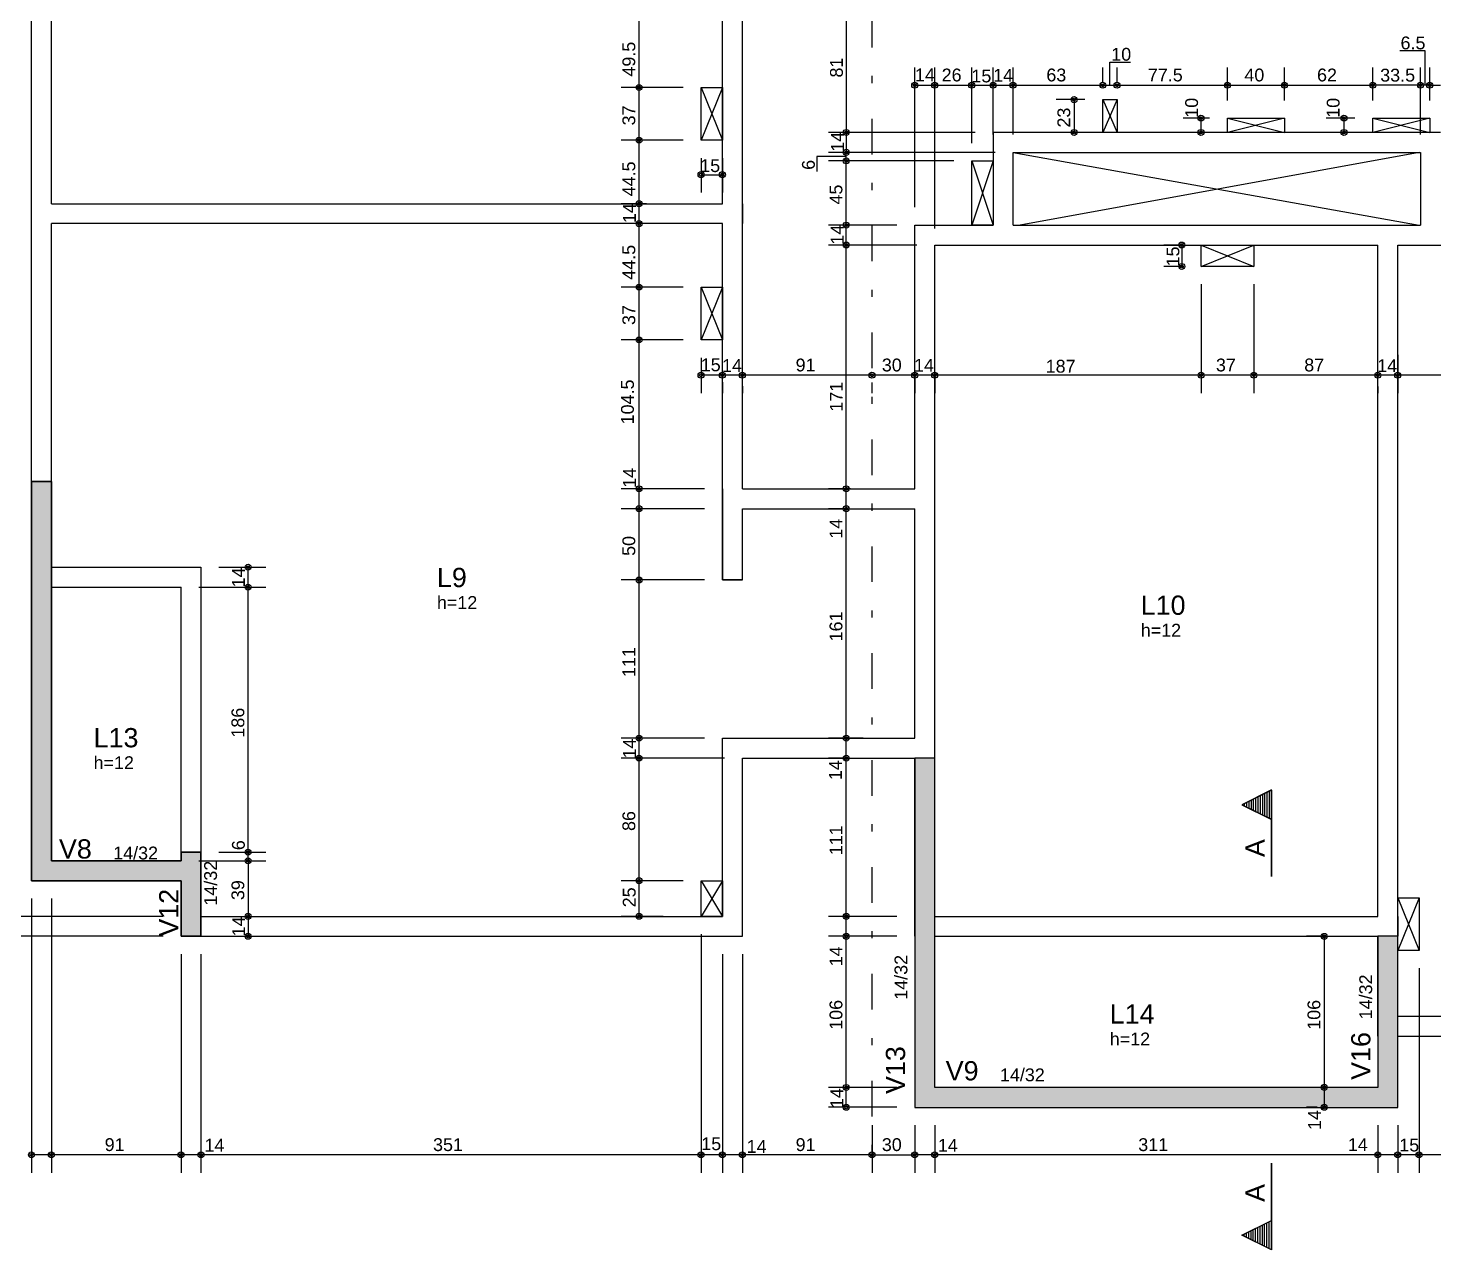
# Model space of a CAD drawing. Extents: x 0 to 119, y 0 to 84.
# Drawn here: x 19.73 to 39.46, y 37.62 to 54.77 of the extents above; entities that cross this region are included whole.
import ezdxf

# ---------------------------------------------------------------- set-up
doc = ezdxf.new("R2010")
doc.units = 0
doc.header["$MEASUREMENT"] = 0
doc.linetypes.add('ESTILO_TQS_0003', pattern=[1.5, 0.5, -0.4, 0.1, -0.5])
for name, color, linetype in [('10', 252, 'CONTINUOUS'), ('18', 6, 'CONTINUOUS'), ('25', 130, 'CONTINUOUS'), ('3', 7, 'CONTINUOUS'), ('32', 250, 'CONTINUOUS'), ('37', 7, 'CONTINUOUS'), ('38', 7, 'CONTINUOUS'), ('9', 8, 'CONTINUOUS')]:
    doc.layers.add(name, color=color, linetype=linetype)
doc.styles.add('TQS_ARIAL', font='arial.ttf')

msp = doc.modelspace()

# ---------------------------------------------------------------- linework, layer by layer
at = {"layer": '10', "color": 252, "linetype": 'Continuous'}
for p, q in [((29.474636, 53.93339), (29.174636, 53.19339)), ((29.174636, 53.93339), (29.474636, 53.19339)), ((34.815016, 53.763), (35.015016, 53.303)), ((35.015016, 53.763), (34.815016, 53.303)), ((36.564584, 53.502786), (37.364584, 53.30267)), ((37.364584, 53.502786), (36.564584, 53.30267)), ((38.604566, 53.502786), (39.404566, 53.302786)), ((39.404566, 53.502786), (38.604566, 53.302786)), ((32.97465, 52.90267), (33.27465, 52.00267)), ((33.27465, 52.90267), (32.97465, 52.00267)), ((33.55465, 53.02267), (39.25465, 52.00267)), ((39.25465, 53.02267), (33.65465, 52.00267)), ((36.195103, 51.722698), (36.935103, 51.422698)), ((36.195103, 51.422698), (36.935103, 51.722698)), ((29.47465, 51.13194), (29.17465, 50.39194)), ((29.17465, 51.13194), (29.47465, 50.39194)), ((29.17465, 42.80267), (29.47465, 42.30267)), ((29.47465, 42.80267), (29.17465, 42.30267)), ((38.95465, 42.563655), (39.25465, 41.823655)), ((39.25465, 42.563655), (38.95465, 41.823655))]:
    msp.add_line(p, q, dxfattribs=at)
for points in [[(29.174636, 53.19339), (29.174636, 53.93339), (29.474636, 53.93339), (29.474636, 53.19339), (29.174636, 53.19339)], [(34.815016, 53.763), (35.015016, 53.763), (35.015016, 53.303), (34.815016, 53.303), (34.815016, 53.763)], [(36.564584, 53.502786), (37.364584, 53.502786), (37.364584, 53.30267), (36.564584, 53.30267), (36.564584, 53.502786)], [(38.604566, 53.502786), (39.404566, 53.502786), (39.404566, 53.302786), (38.604566, 53.302786), (38.604566, 53.502786)], [(33.27465, 52.00267), (32.97465, 52.00267), (32.97465, 52.90267), (33.27465, 52.90267), (33.27465, 52.00267)], [(36.935103, 51.422698), (36.195103, 51.422698), (36.195103, 51.722698), (36.935103, 51.722698), (36.935103, 51.422698)], [(29.17465, 50.39194), (29.17465, 51.13194), (29.47465, 51.13194), (29.47465, 50.39194), (29.17465, 50.39194)], [(29.17465, 42.80267), (29.47465, 42.80267), (29.47465, 42.30267), (29.17465, 42.30267), (29.17465, 42.80267)], [(38.95465, 41.823655), (38.95465, 42.563655), (39.25465, 42.563655), (39.25465, 41.823655), (38.95465, 41.823655)]]:
    msp.add_lwpolyline(points, dxfattribs=at)
at = {"layer": '18', "color": 6, "linetype": 'ESTILO_TQS_0003'}
msp.add_line((31.57465, 75.994599), (31.57465, 38.92985), dxfattribs=at)
at = {"layer": '25', "color": 130, "linetype": 'Continuous'}
for points in [[(19.774649, 48.40267), (20.054649, 48.40267), (20.054649, 43.08267), (21.87465, 43.08267), (21.87465, 43.20267), (22.15465, 43.20267), (22.15465, 42.02267), (21.87465, 42.02267), (21.87465, 42.80267), (19.77465, 42.80267), (19.77465, 48.40267)], [(32.17465, 44.522719), (32.17465, 39.62153), (38.95465, 39.62153), (38.95465, 42.02267), (38.67465, 42.02267), (38.67465, 39.902555), (32.45465, 39.902555), (32.45465, 44.522719), (32.17465, 44.522719)]]:
    msp.add_lwpolyline(points, dxfattribs=at)
for points in [[(19.774649, 48.40267), (20.054649, 48.40267), (19.77465, 42.80267)], [(20.054649, 48.40267), (20.054649, 43.08267), (19.77465, 42.80267)], [(32.45465, 39.902555), (32.45465, 44.522719), (32.17465, 44.522719)], [(32.45465, 39.902555), (32.17465, 44.522719), (32.17465, 39.62153)], [(19.77465, 42.80267), (20.054649, 43.08267), (21.87465, 42.80267)], [(20.054649, 43.08267), (21.87465, 43.08267), (21.87465, 42.80267)], [(21.87465, 43.08267), (21.87465, 43.20267), (21.87465, 42.02267)], [(21.87465, 42.02267), (21.87465, 43.20267), (22.15465, 42.02267)], [(21.87465, 43.20267), (22.15465, 43.20267), (22.15465, 42.02267)], [(21.87465, 42.80267), (21.87465, 43.08267), (21.87465, 42.02267)], [(38.67465, 42.02267), (38.67465, 39.902555), (38.95465, 39.62153)], [(38.67465, 42.02267), (38.95465, 39.62153), (38.95465, 42.02267)], [(32.45465, 39.902555), (32.17465, 39.62153), (38.95465, 39.62153)], [(32.45465, 39.902555), (38.95465, 39.62153), (38.67465, 39.902555)]]:
    msp.add_solid(points, dxfattribs=at)
at = {"layer": '3', "color": 7, "linetype": 'Continuous'}
for p, q in [((37.182869, 44.07724), (36.768037, 43.869824)), ((37.181131, 44.074419), (36.771939, 43.869824)), ((37.055229, 44.011467), (37.055229, 43.72818)), ((37.087139, 44.027422), (37.087139, 43.712225)), ((37.119049, 44.043377), (37.119049, 43.69627)), ((37.150959, 44.059333), (37.150959, 43.680314)), ((37.18113, 44.074419), (37.18113, 42.861285)), ((37.182869, 42.861285), (37.182869, 44.07724)), ((36.768037, 43.869824), (37.181131, 43.663277)), ((36.77194, 43.869824), (37.18113, 43.665228)), ((36.799947, 43.883828), (36.799947, 43.855821)), ((36.831857, 43.899782), (36.831857, 43.839866)), ((36.863768, 43.915738), (36.863768, 43.823911)), ((36.895678, 43.931692), (36.895678, 43.807956)), ((36.927588, 43.947646), (36.927588, 43.792001)), ((36.959687, 43.963696), (36.9595, 43.776045)), ((36.991408, 43.979555), (36.991408, 43.760091)), ((37.023318, 43.99551), (37.023318, 43.744136)), ((37.18113, 37.625781), (37.18113, 38.838915)), ((37.182869, 38.838915), (37.182869, 37.62296)), ((36.768037, 37.830376), (37.181131, 38.036923)), ((36.77194, 37.830376), (37.18113, 38.034972)), ((36.895678, 37.768508), (36.895678, 37.892244)), ((36.927588, 37.752554), (36.927588, 37.908199)), ((36.959687, 37.736504), (36.9595, 37.924155)), ((36.991408, 37.720645), (36.991408, 37.940109)), ((37.023318, 37.70469), (37.023318, 37.956064)), ((37.055229, 37.688734), (37.055229, 37.97202)), ((37.087139, 37.672778), (37.087139, 37.987975)), ((37.119049, 37.656823), (37.119049, 38.003931)), ((37.150959, 37.640867), (37.150959, 38.019886)), ((37.182869, 37.62296), (36.768037, 37.830376)), ((37.181131, 37.625781), (36.771939, 37.830376)), ((36.799947, 37.816373), (36.799947, 37.84438)), ((36.831857, 37.800418), (36.831857, 37.860334)), ((36.863768, 37.784463), (36.863768, 37.876289))]:
    msp.add_line(p, q, dxfattribs=at)
for points in [[(19.774649, 48.40267), (19.774649, 42.80267), (21.874649, 42.80267), (21.874649, 42.02267), (22.154649, 42.02267), (22.154649, 43.20267), (21.874649, 43.20267), (21.874649, 43.08267), (20.054649, 43.08267), (20.054649, 48.40267), (19.774649, 48.40267)], [(19.77465, 46.92267), (19.77465, 42.80267), (21.87465, 42.80267)], [(32.17465, 44.522719), (32.17465, 39.62153), (38.95465, 39.622555), (38.95465, 42.02267), (38.67465, 42.02267), (38.67465, 39.902555), (32.45465, 39.902555), (32.45465, 44.522719), (32.17465, 44.522719)], [(37.18113, 44.074419), (36.77194, 43.869824), (37.18113, 43.665228), (37.18113, 44.074419)], [(32.17465, 42.02267), (32.17465, 39.62153), (38.95465, 39.622555), (38.95465, 40.62267)], [(37.18113, 37.625782), (36.77194, 37.830376), (37.18113, 38.034972), (37.18113, 37.625782)]]:
    msp.add_lwpolyline(points, dxfattribs=at)
at = {"layer": '32', "color": 250, "linetype": 'Continuous'}
for p, q in [((28.305076, 53.93339), (28.305076, 54.92267)), ((31.212948, 54.92267), (31.212948, 53.30267)), ((32.17465, 52.25267), (32.17465, 54.214605)), ((32.45465, 51.95267), (32.45465, 54.214605)), ((32.45465, 51.97267), (32.45465, 54.214605)), ((32.97465, 53.15267), (32.97465, 54.214605)), ((32.97465, 53.15267), (32.97465, 54.214605)), ((33.27465, 53.55267), (33.27465, 54.214605)), ((33.27465, 53.27267), (33.27465, 54.214605)), ((33.55465, 53.55267), (33.55465, 54.214605)), ((33.55465, 53.27267), (33.55465, 54.214605)), ((34.815016, 54.013), (34.815016, 54.214605)), ((34.815016, 54.013), (34.815016, 54.214605)), ((35.015016, 54.013), (35.015016, 54.214605)), ((35.015016, 54.013), (35.015016, 54.214605)), ((36.564584, 53.752786), (36.564584, 54.214605)), ((36.564584, 53.752786), (36.564584, 54.214605)), ((37.364584, 53.752786), (37.364584, 54.214605)), ((37.364584, 53.752786), (37.364584, 54.214605)), ((38.604566, 53.752786), (38.604566, 54.214605)), ((38.604566, 53.752786), (38.604566, 54.214605)), ((39.27465, 53.27267), (39.27465, 54.214605)), ((39.27465, 53.27267), (39.27465, 54.214605)), ((39.404566, 53.752786), (39.404566, 54.214605)), ((39.404566, 53.752786), (39.404566, 54.214605)), ((28.924636, 53.93339), (28.055076, 53.93339)), ((28.924636, 53.93339), (28.055076, 53.93339)), ((28.305076, 53.19339), (28.305076, 53.93339)), ((29.174636, 53.93339), (29.174636, 53.93339)), ((29.174636, 53.93339), (29.174636, 53.93339)), ((32.17465, 53.964605), (32.45465, 53.964605)), ((32.45465, 53.964605), (32.97465, 53.964605)), ((32.97465, 53.964605), (33.27465, 53.964605)), ((33.27465, 53.964605), (33.55465, 53.964605)), ((33.55465, 53.964605), (34.815016, 53.964605)), ((34.815016, 53.964605), (35.015016, 53.964605)), ((35.015016, 53.964605), (36.564584, 53.964605)), ((36.564584, 53.964605), (37.364584, 53.964605)), ((37.364584, 53.964605), (38.604566, 53.964605)), ((39.27465, 53.964605), (38.604566, 53.964605)), ((39.404566, 53.964605), (39.27465, 53.964605)), ((39.404566, 53.964605), (39.55465, 53.964605)), ((34.565016, 53.763), (34.161647, 53.763)), ((34.411647, 53.763), (34.411647, 53.303)), ((34.815016, 53.763), (34.815016, 53.763)), ((34.815016, 53.763), (34.815016, 53.763)), ((34.815016, 53.763), (34.815016, 53.763)), ((35.015016, 53.763), (35.015016, 53.763)), ((35.015016, 53.763), (35.015016, 53.763)), ((36.314584, 53.502786), (35.943461, 53.502786)), ((36.193461, 53.502786), (36.193461, 53.30267)), ((36.564584, 53.502786), (36.564584, 53.502786)), ((36.564584, 53.502786), (36.564584, 53.502786)), ((36.564584, 53.502786), (36.564584, 53.502786)), ((37.364584, 53.502786), (37.364584, 53.502786)), ((37.364584, 53.502786), (37.364584, 53.502786)), ((38.354566, 53.502786), (37.950959, 53.502786)), ((38.200959, 53.502786), (38.200959, 53.302786)), ((38.604566, 53.502786), (38.604566, 53.502786)), ((38.604566, 53.502786), (38.604566, 53.502786)), ((38.604566, 53.502786), (38.604566, 53.502786)), ((39.404566, 53.502786), (39.404566, 53.502786)), ((39.404566, 53.502786), (39.404566, 53.502786)), ((33.02465, 53.30267), (30.962948, 53.30267)), ((33.02465, 53.30267), (30.962948, 53.30267)), ((31.212948, 53.30267), (31.212948, 53.02267)), ((33.27465, 53.30267), (33.27465, 53.30267)), ((33.27465, 53.30267), (33.27465, 53.30267)), ((33.27465, 53.30267), (33.27465, 53.30267)), ((33.55465, 53.30267), (33.55465, 53.30267)), ((34.565016, 53.303), (34.161647, 53.303)), ((34.815016, 53.303), (34.815016, 53.303)), ((36.314584, 53.30267), (35.943461, 53.30267)), ((36.564584, 53.30267), (36.564584, 53.30267)), ((38.354566, 53.302786), (37.950959, 53.302786)), ((38.604566, 53.302786), (38.604566, 53.302786)), ((28.924636, 53.19339), (28.055076, 53.19339)), ((28.924636, 53.19339), (28.055076, 53.19339)), ((28.305076, 52.30267), (28.305076, 53.19339)), ((29.174636, 53.19339), (29.174636, 53.19339)), ((29.174636, 53.19339), (29.174636, 53.19339)), ((29.174636, 53.19339), (29.174636, 53.19339)), ((29.47465, 53.19339), (29.47465, 53.19339)), ((29.174636, 52.94339), (29.174636, 52.459905)), ((29.47465, 52.94339), (29.47465, 52.459905)), ((33.30465, 53.02267), (30.962948, 53.02267)), ((33.30465, 53.02267), (30.962948, 53.02267)), ((32.72465, 52.90267), (30.962948, 52.90267)), ((32.72465, 52.90267), (30.962948, 52.90267)), ((31.212948, 52.90267), (31.212948, 53.02267)), ((31.212948, 52.00267), (31.212948, 52.90267)), ((32.97465, 52.90267), (32.97465, 52.90267)), ((32.97465, 52.90267), (32.97465, 52.90267)), ((32.97465, 52.90267), (32.97465, 52.90267)), ((32.97465, 52.90267), (32.97465, 52.90267)), ((33.27465, 53.02267), (33.27465, 53.02267)), ((33.55465, 53.02267), (33.55465, 53.02267)), ((33.55465, 53.02267), (33.55465, 53.02267)), ((33.55465, 53.02267), (33.55465, 53.02267)), ((39.27465, 53.02267), (39.27465, 53.02267)), ((39.27465, 53.02267), (39.27465, 53.02267)), ((29.174636, 52.709905), (29.47465, 52.709905)), ((19.77465, 52.30267), (19.77465, 52.30267)), ((19.77465, 52.30267), (19.77465, 52.30267)), ((28.41124, 52.30267), (28.055076, 52.30267)), ((28.41124, 52.30267), (28.055076, 52.30267)), ((28.305076, 52.02267), (28.305076, 52.30267)), ((28.66124, 52.30267), (28.66124, 52.30267)), ((28.66124, 52.30267), (28.66124, 52.30267)), ((19.77465, 52.02267), (19.77465, 52.02267)), ((19.77465, 52.02267), (19.77465, 52.02267)), ((28.371519, 52.02267), (28.055076, 52.02267)), ((28.371519, 52.02267), (28.055076, 52.02267)), ((28.305076, 51.13194), (28.305076, 52.02267)), ((28.621519, 52.02267), (28.621519, 52.02267)), ((28.621519, 52.02267), (28.621519, 52.02267)), ((31.92465, 52.00267), (30.962948, 52.00267)), ((31.92465, 52.00267), (30.962948, 52.00267)), ((31.212948, 51.72267), (31.212948, 52.00267)), ((32.17465, 52.00267), (32.17465, 52.00267)), ((32.17465, 52.00267), (32.17465, 52.00267)), ((32.17465, 52.00267), (32.17465, 52.00267)), ((32.20465, 51.72267), (30.962948, 51.72267)), ((32.20465, 51.72267), (30.962948, 51.72267)), ((31.212948, 48.302671), (31.212948, 51.72267)), ((32.45465, 51.72267), (32.45465, 51.72267)), ((32.45465, 51.72267), (32.45465, 51.72267)), ((32.45465, 51.72267), (32.45465, 51.72267)), ((35.945103, 51.72267), (35.673497, 51.72267)), ((35.923497, 51.72267), (35.923497, 51.422698)), ((36.195103, 51.72267), (36.195103, 51.72267)), ((32.45465, 51.70267), (32.45465, 51.70267)), ((35.945103, 51.422698), (35.673497, 51.422698)), ((36.195103, 51.422698), (36.195103, 51.422698)), ((36.195103, 51.422698), (36.195103, 51.422698)), ((36.195103, 51.422698), (36.195103, 51.422698)), ((36.935103, 51.422698), (36.935103, 51.422698)), ((36.935103, 51.422698), (36.935103, 51.422698)), ((28.92465, 51.13194), (28.055076, 51.13194)), ((28.92465, 51.13194), (28.055076, 51.13194)), ((28.305076, 50.39194), (28.305076, 51.13194)), ((29.17465, 51.13194), (29.17465, 51.13194)), ((29.17465, 51.13194), (29.17465, 51.13194)), ((36.195103, 51.172698), (36.195103, 49.645254)), ((36.195103, 51.172698), (36.195103, 49.645254)), ((36.935103, 51.172698), (36.935103, 49.645254)), ((36.935103, 51.172698), (36.935103, 49.645254)), ((28.92465, 50.39194), (28.055076, 50.39194)), ((28.92465, 50.39194), (28.055076, 50.39194)), ((28.305076, 48.302671), (28.305076, 50.39194)), ((29.17465, 50.39194), (29.17465, 50.39194)), ((29.17465, 50.39194), (29.17465, 50.39194)), ((29.17465, 50.39194), (29.17465, 50.39194)), ((38.95465, 50.429798), (38.95465, 50.429798)), ((38.95465, 50.429798), (38.95465, 50.429798)), ((29.17465, 50.14194), (29.17465, 49.645254)), ((32.45465, 50.17969), (32.45465, 50.17969)), ((38.95465, 50.179798), (38.95465, 49.645254)), ((38.95465, 50.179798), (38.95465, 49.645254)), ((29.47465, 50.050043), (29.47465, 50.050043)), ((29.47465, 50.050043), (29.47465, 50.050043)), ((29.75465, 49.991793), (29.75465, 49.991793)), ((29.75465, 49.991793), (29.75465, 49.991793)), ((31.57465, 50.041721), (31.57465, 50.041721)), ((31.57465, 50.041721), (31.57465, 50.041721)), ((32.17465, 50.107963), (32.17465, 50.107963)), ((32.17465, 50.107963), (32.17465, 50.107963)), ((32.45465, 50.027738), (32.45465, 50.027738)), ((32.45465, 49.92969), (32.45465, 49.645254)), ((38.67465, 49.988415), (38.67465, 49.988415)), ((38.67465, 49.988415), (38.67465, 49.988415)), ((29.47465, 49.895254), (29.17465, 49.895254)), ((29.75465, 49.895254), (29.47465, 49.895254)), ((29.47465, 49.800043), (29.47465, 49.645254)), ((29.47465, 49.800043), (29.47465, 49.645254)), ((31.57465, 49.895254), (29.75465, 49.895254)), ((29.75465, 49.741793), (29.75465, 49.645254)), ((29.75465, 49.741793), (29.75465, 49.645254)), ((32.17465, 49.895254), (31.57465, 49.895254)), ((31.57465, 49.791721), (31.57465, 49.645254)), ((31.57465, 49.791721), (31.57465, 49.645254)), ((32.45465, 49.895254), (32.17465, 49.895254)), ((32.17465, 49.857963), (32.17465, 49.645254)), ((32.17465, 49.857963), (32.17465, 49.645254)), ((36.195103, 49.895254), (32.45465, 49.895254)), ((32.45465, 49.777738), (32.45465, 49.645254)), ((36.935103, 49.895254), (36.195103, 49.895254)), ((38.67465, 49.895254), (36.935103, 49.895254)), ((38.95465, 49.895254), (38.67465, 49.895254)), ((38.67465, 49.738415), (38.67465, 49.645254)), ((38.67465, 49.738415), (38.67465, 49.645254)), ((43.104694, 49.895254), (38.95465, 49.895254)), ((19.774649, 48.40267), (19.774649, 48.40267)), ((19.774649, 48.40267), (19.774649, 48.40267)), ((29.22465, 48.302671), (28.055076, 48.302671)), ((29.22465, 48.302671), (28.055076, 48.302671)), ((28.305076, 48.022671), (28.305076, 48.302671)), ((29.47465, 48.302671), (29.47465, 48.302671)), ((29.47465, 48.302671), (29.47465, 48.302671)), ((31.273293, 48.302671), (30.962948, 48.302671)), ((31.273293, 48.302671), (30.962948, 48.302671)), ((31.212948, 48.022671), (31.212948, 48.302671)), ((31.523293, 48.302671), (31.523293, 48.302671)), ((31.523293, 48.302671), (31.523293, 48.302671)), ((29.22465, 48.022671), (28.055076, 48.022671)), ((29.22465, 48.022671), (28.055076, 48.022671)), ((28.305076, 47.02267), (28.305076, 48.022671)), ((29.47465, 48.022671), (29.47465, 48.022671)), ((29.47465, 48.022671), (29.47465, 48.022671)), ((31.242331, 48.022671), (30.962948, 48.022671)), ((31.242331, 48.022671), (30.962948, 48.022671)), ((31.212948, 44.802719), (31.212948, 48.022671)), ((31.492331, 48.022671), (31.492331, 48.022671)), ((31.492331, 48.022671), (31.492331, 48.022671)), ((19.77465, 47.20267), (19.77465, 47.20267)), ((19.77465, 47.20267), (19.77465, 47.20267)), ((22.15465, 47.20267), (22.15465, 47.20267)), ((22.40465, 47.20267), (23.066808, 47.20267)), ((22.816808, 46.92267), (22.816808, 47.20267)), ((29.22465, 47.02267), (28.055076, 47.02267)), ((29.22465, 47.02267), (28.055076, 47.02267)), ((28.305076, 44.802719), (28.305076, 47.02267)), ((29.47465, 47.02267), (29.47465, 47.02267)), ((29.47465, 47.02267), (29.47465, 47.02267)), ((19.77465, 46.92267), (19.77465, 46.92267)), ((19.77465, 46.92267), (19.77465, 46.92267)), ((21.87465, 46.92267), (21.87465, 46.92267)), ((22.12465, 46.92267), (23.066808, 46.92267)), ((22.15465, 46.92267), (22.15465, 46.92267)), ((22.40465, 46.92267), (23.066808, 46.92267)), ((22.816808, 43.20267), (22.816808, 46.92267)), ((29.22465, 44.802719), (28.055076, 44.802719)), ((29.22465, 44.802719), (28.055076, 44.802719)), ((28.305076, 44.522719), (28.305076, 44.802719)), ((29.47465, 44.802719), (29.47465, 44.802719)), ((29.47465, 44.802719), (29.47465, 44.802719)), ((31.449083, 44.802719), (30.962948, 44.802719)), ((31.449083, 44.802719), (30.962948, 44.802719)), ((31.212948, 44.522719), (31.212948, 44.802719)), ((31.699083, 44.802719), (31.699083, 44.802719)), ((31.699083, 44.802719), (31.699083, 44.802719)), ((29.50465, 44.522719), (28.055076, 44.522719)), ((29.50465, 44.522719), (28.055076, 44.522719)), ((28.305076, 42.80267), (28.305076, 44.522719)), ((29.75465, 44.522719), (29.75465, 44.522719)), ((29.75465, 44.522719), (29.75465, 44.522719)), ((31.21879, 44.522719), (30.962948, 44.522719)), ((31.21879, 44.522719), (30.962948, 44.522719)), ((31.212948, 42.30267), (31.212948, 44.522719)), ((31.46879, 44.522719), (31.46879, 44.522719)), ((31.46879, 44.522719), (31.46879, 44.522719)), ((19.77465, 43.08267), (19.77465, 43.08267)), ((19.77465, 43.08267), (19.77465, 43.08267)), ((21.874649, 43.08267), (21.874649, 43.08267)), ((22.124649, 43.08267), (23.066808, 43.08267)), ((22.15465, 43.20267), (22.15465, 43.20267)), ((22.15465, 43.20267), (22.15465, 43.20267)), ((22.15465, 43.08267), (22.15465, 43.08267)), ((22.40465, 43.20267), (23.066808, 43.20267)), ((22.40465, 43.20267), (23.066808, 43.20267)), ((22.40465, 43.08267), (23.066808, 43.08267)), ((22.816808, 43.08267), (22.816808, 43.20267)), ((22.816808, 43.08267), (22.816808, 42.30267)), ((19.77465, 42.80267), (19.77465, 42.80267)), ((19.77465, 42.80267), (19.77465, 42.80267)), ((19.77465, 42.80267), (19.77465, 42.80267)), ((20.05465, 42.80267), (20.05465, 42.80267)), ((20.05465, 42.80267), (20.05465, 42.80267)), ((28.92465, 42.80267), (28.055076, 42.80267)), ((28.92465, 42.80267), (28.055076, 42.80267)), ((28.305076, 42.30267), (28.305076, 42.80267)), ((29.17465, 42.80267), (29.17465, 42.80267)), ((29.17465, 42.80267), (29.17465, 42.80267)), ((19.77465, 42.55267), (19.77465, 38.705562)), ((20.05465, 42.55267), (20.05465, 38.705562)), ((20.05465, 42.55267), (20.05465, 38.705562)), ((39.25465, 42.563655), (39.25465, 42.563655)), ((21.62465, 42.30267), (18.785162, 42.30267)), ((21.62465, 42.30267), (18.785162, 42.30267)), ((21.87465, 42.30267), (21.87465, 42.30267)), ((21.87465, 42.30267), (21.87465, 42.30267)), ((22.640112, 42.30267), (22.640112, 42.30267)), ((22.752117, 42.30267), (22.752117, 42.30267)), ((22.816808, 42.30267), (22.816808, 42.02267)), ((22.890112, 42.30267), (23.066808, 42.30267)), ((23.002117, 42.30267), (23.066808, 42.30267)), ((28.642064, 42.30267), (28.055076, 42.30267)), ((28.892064, 42.30267), (28.892064, 42.30267)), ((29.17465, 42.30267), (29.17465, 42.30267)), ((29.17465, 42.30267), (29.17465, 42.30267)), ((31.92465, 42.30267), (30.962948, 42.30267)), ((31.92465, 42.30267), (30.962948, 42.30267)), ((31.212948, 42.02267), (31.212948, 42.30267)), ((32.17465, 42.30267), (32.17465, 42.30267)), ((32.17465, 42.30267), (32.17465, 42.30267)), ((29.17465, 42.05267), (29.17465, 38.705562)), ((29.17465, 42.05267), (29.17465, 38.705562)), ((21.62465, 42.02267), (18.785162, 42.02267)), ((21.87465, 42.02267), (21.87465, 42.02267)), ((21.87465, 42.02267), (21.87465, 42.02267)), ((21.87465, 42.02267), (21.87465, 42.02267)), ((22.15465, 42.02267), (22.15465, 42.02267)), ((22.15465, 42.02267), (22.15465, 42.02267)), ((22.669602, 42.02267), (22.669602, 42.02267)), ((22.919602, 42.02267), (23.066808, 42.02267)), ((29.47465, 42.02267), (29.47465, 42.02267)), ((29.47465, 42.02267), (29.47465, 42.02267)), ((29.75465, 42.02267), (29.75465, 42.02267)), ((29.75465, 42.02267), (29.75465, 42.02267)), ((31.92465, 42.02267), (30.962948, 42.02267)), ((31.92465, 42.02267), (30.962948, 42.02267)), ((31.212948, 39.902555), (31.212948, 42.02267)), ((32.17465, 42.02267), (32.17465, 42.02267)), ((32.17465, 42.02267), (32.17465, 42.02267)), ((37.897476, 42.02267), (37.672873, 42.02267)), ((37.922873, 42.02267), (37.922873, 39.90353)), ((38.147476, 42.02267), (38.147476, 42.02267)), ((21.87465, 41.77267), (21.87465, 38.705562)), ((21.87465, 41.77267), (21.87465, 38.705562)), ((22.15465, 41.77267), (22.15465, 38.705562)), ((22.15465, 41.77267), (22.15465, 38.705562)), ((29.47465, 41.77267), (29.47465, 38.705562)), ((29.47465, 41.77267), (29.47465, 38.705562)), ((29.75465, 41.77267), (29.75465, 38.705562)), ((29.75465, 41.77267), (29.75465, 38.705562)), ((39.25465, 41.823655), (39.25465, 41.823655)), ((39.25465, 41.823655), (39.25465, 41.823655)), ((39.25465, 41.823655), (39.25465, 41.823655)), ((39.25465, 41.823655), (39.25465, 41.823655)), ((39.25465, 41.573655), (39.25465, 38.705562)), ((39.25465, 41.573655), (39.25465, 38.705562)), ((31.92465, 39.902555), (30.962948, 39.902555)), ((31.92465, 39.902555), (30.962948, 39.902555)), ((31.212948, 39.623363), (31.212948, 39.902555)), ((32.17465, 39.902555), (32.17465, 39.902555)), ((32.17465, 39.902555), (32.17465, 39.902555)), ((37.816441, 39.90353), (37.672873, 39.90353)), ((37.766225, 39.90353), (37.672873, 39.90353)), ((37.922873, 39.90353), (37.922873, 39.623396)), ((38.016225, 39.90353), (38.016225, 39.90353)), ((38.066441, 39.90353), (38.066441, 39.90353)), ((31.925451, 39.623363), (30.962948, 39.623363)), ((31.575006, 39.623363), (31.575006, 39.623363)), ((32.17465, 39.62153), (32.17465, 39.62153)), ((32.17465, 39.62153), (32.17465, 39.62153)), ((32.175451, 39.623363), (32.175451, 39.623363)), ((32.45465, 39.62153), (32.45465, 39.62153)), ((32.45465, 39.62153), (32.45465, 39.62153)), ((37.822672, 39.623396), (37.672873, 39.623396)), ((38.072672, 39.623396), (38.072672, 39.623396)), ((38.67465, 39.62153), (38.67465, 39.62153)), ((38.67465, 39.62153), (38.67465, 39.62153)), ((38.95465, 39.62153), (38.95465, 39.62153)), ((38.95465, 39.62153), (38.95465, 39.62153)), ((31.575006, 39.373363), (31.575006, 39.373363)), ((31.575006, 39.373363), (31.575006, 38.705562)), ((32.17465, 39.37153), (32.17465, 38.705562)), ((32.17465, 39.37153), (32.17465, 38.705562)), ((32.45465, 39.37153), (32.45465, 38.705562)), ((32.45465, 39.37153), (32.45465, 38.705562)), ((38.67465, 39.37153), (38.67465, 38.705562)), ((38.67465, 39.37153), (38.67465, 38.705562)), ((38.95465, 39.37153), (38.95465, 38.705562)), ((38.95465, 39.37153), (38.95465, 38.705562)), ((31.575006, 39.123363), (31.575006, 38.705562)), ((20.05465, 38.955562), (19.77465, 38.955562)), ((21.87465, 38.955562), (20.05465, 38.955562)), ((22.15465, 38.955562), (21.87465, 38.955562)), ((29.17465, 38.955562), (22.15465, 38.955562)), ((29.47465, 38.955562), (29.17465, 38.955562)), ((29.75465, 38.955562), (29.47465, 38.955562)), ((31.575006, 38.955562), (29.75465, 38.955562)), ((31.575006, 38.955562), (32.17465, 38.955562)), ((32.45465, 38.955562), (32.17465, 38.955562)), ((38.67465, 38.955562), (32.45465, 38.955562)), ((38.95465, 38.955562), (38.67465, 38.955562)), ((39.25465, 38.955562), (38.95465, 38.955562)), ((48.104777, 38.955562), (39.25465, 38.955562))]:
    msp.add_line(p, q, dxfattribs=at)
for points in [[(34.915016, 53.964605), (34.915016, 54.289359), (35.20327, 54.289359)], [(39.339608, 53.964605), (39.339608, 54.447825), (38.986303, 54.447825)], [(31.218038, 52.96267), (30.799324, 52.96267), (30.799324, 52.755066)]]:
    msp.add_lwpolyline(points, dxfattribs=at)
for centre, radius in [((28.305076, 53.93339), 0.041625), ((28.305076, 53.93339), 0.041625), ((28.305076, 53.93339), 0.02075), ((28.305076, 53.93339), 0.02075), ((32.17465, 53.964605), 0.041625), ((32.17465, 53.964605), 0.02075), ((32.45465, 53.964605), 0.041625), ((32.45465, 53.964605), 0.041625), ((32.45465, 53.964605), 0.02075), ((32.45465, 53.964605), 0.02075), ((32.97465, 53.964605), 0.041625), ((32.97465, 53.964605), 0.041625), ((32.97465, 53.964605), 0.02075), ((32.97465, 53.964605), 0.02075), ((33.27465, 53.964605), 0.041625), ((33.27465, 53.964605), 0.041625), ((33.27465, 53.964605), 0.02075), ((33.27465, 53.964605), 0.02075), ((33.55465, 53.964605), 0.041625), ((33.55465, 53.964605), 0.041625), ((33.55465, 53.964605), 0.02075), ((33.55465, 53.964605), 0.02075), ((34.815016, 53.964605), 0.041625), ((34.815016, 53.964605), 0.041625), ((34.815016, 53.964605), 0.02075), ((34.815016, 53.964605), 0.02075), ((35.015016, 53.964605), 0.041625), ((35.015016, 53.964605), 0.041625), ((35.015016, 53.964605), 0.02075), ((35.015016, 53.964605), 0.02075), ((36.564584, 53.964605), 0.041625), ((36.564584, 53.964605), 0.041625), ((36.564584, 53.964605), 0.02075), ((36.564584, 53.964605), 0.02075), ((37.364584, 53.964605), 0.041625), ((37.364584, 53.964605), 0.041625), ((37.364584, 53.964605), 0.02075), ((37.364584, 53.964605), 0.02075), ((38.604566, 53.964605), 0.041625), ((38.604566, 53.964605), 0.041625), ((38.604566, 53.964605), 0.02075), ((38.604566, 53.964605), 0.02075), ((39.27465, 53.964605), 0.041625), ((39.27465, 53.964605), 0.041625), ((39.27465, 53.964605), 0.02075), ((39.27465, 53.964605), 0.02075), ((39.404566, 53.964605), 0.041625), ((39.404566, 53.964605), 0.041625), ((39.404566, 53.964605), 0.02075), ((39.404566, 53.964605), 0.02075), ((34.411647, 53.763), 0.041625), ((34.411647, 53.763), 0.02075), ((36.193461, 53.502786), 0.041625), ((36.193461, 53.502786), 0.02075), ((38.200959, 53.502786), 0.041625), ((38.200959, 53.502786), 0.02075), ((31.212948, 53.30267), 0.041625), ((31.212948, 53.30267), 0.041625), ((31.212948, 53.30267), 0.02075), ((31.212948, 53.30267), 0.02075), ((34.411647, 53.303), 0.041625), ((34.411647, 53.303), 0.02075), ((36.193461, 53.30267), 0.041625), ((36.193461, 53.30267), 0.02075), ((38.200959, 53.302786), 0.041625), ((38.200959, 53.302786), 0.02075), ((28.305076, 53.19339), 0.041625), ((28.305076, 53.19339), 0.041625), ((28.305076, 53.19339), 0.02075), ((28.305076, 53.19339), 0.02075), ((31.212948, 53.02267), 0.041625), ((31.212948, 53.02267), 0.041625), ((31.212948, 52.90267), 0.041625), ((31.212948, 52.90267), 0.041625), ((31.212948, 53.02267), 0.02075), ((31.212948, 53.02267), 0.02075), ((31.212948, 52.90267), 0.02075), ((31.212948, 52.90267), 0.02075), ((29.174636, 52.709905), 0.041625), ((29.174636, 52.709905), 0.02075), ((29.47465, 52.709905), 0.041625), ((29.47465, 52.709905), 0.02075), ((28.305076, 52.30267), 0.041625), ((28.305076, 52.30267), 0.041625), ((28.305076, 52.30267), 0.02075), ((28.305076, 52.30267), 0.02075), ((28.305076, 52.02267), 0.041625), ((28.305076, 52.02267), 0.041625), ((28.305076, 52.02267), 0.02075), ((28.305076, 52.02267), 0.02075), ((31.212948, 52.00267), 0.041625), ((31.212948, 52.00267), 0.041625), ((31.212948, 52.00267), 0.02075), ((31.212948, 52.00267), 0.02075), ((31.212948, 51.72267), 0.041625), ((31.212948, 51.72267), 0.041625), ((31.212948, 51.72267), 0.02075), ((31.212948, 51.72267), 0.02075), ((35.923497, 51.72267), 0.041625), ((35.923497, 51.72267), 0.02075), ((35.923497, 51.422698), 0.041625), ((35.923497, 51.422698), 0.02075), ((28.305076, 51.13194), 0.041625), ((28.305076, 51.13194), 0.041625), ((28.305076, 51.13194), 0.02075), ((28.305076, 51.13194), 0.02075), ((28.305076, 50.39194), 0.041625), ((28.305076, 50.39194), 0.041625), ((28.305076, 50.39194), 0.02075), ((28.305076, 50.39194), 0.02075), ((29.17465, 49.895254), 0.041625), ((29.47465, 49.895254), 0.041625), ((29.47465, 49.895254), 0.041625), ((29.75465, 49.895254), 0.041625), ((29.75465, 49.895254), 0.041625), ((31.57465, 49.895254), 0.041625), ((31.57465, 49.895254), 0.041625), ((32.17465, 49.895254), 0.041625), ((32.17465, 49.895254), 0.041625), ((32.45465, 49.895254), 0.041625), ((32.45465, 49.895254), 0.041625), ((36.195103, 49.895254), 0.041625), ((36.195103, 49.895254), 0.041625), ((36.935103, 49.895254), 0.041625), ((36.935103, 49.895254), 0.041625), ((38.67465, 49.895254), 0.041625), ((38.67465, 49.895254), 0.041625), ((38.95465, 49.895254), 0.041625), ((38.95465, 49.895254), 0.041625), ((29.17465, 49.895254), 0.02075), ((29.47465, 49.895254), 0.02075), ((29.47465, 49.895254), 0.02075), ((29.75465, 49.895254), 0.02075), ((29.75465, 49.895254), 0.02075), ((31.57465, 49.895254), 0.02075), ((31.57465, 49.895254), 0.02075), ((32.17465, 49.895254), 0.02075), ((32.17465, 49.895254), 0.02075), ((32.45465, 49.895254), 0.02075), ((32.45465, 49.895254), 0.02075), ((36.195103, 49.895254), 0.02075), ((36.195103, 49.895254), 0.02075), ((36.935103, 49.895254), 0.02075), ((36.935103, 49.895254), 0.02075), ((38.67465, 49.895254), 0.02075), ((38.67465, 49.895254), 0.02075), ((38.95465, 49.895254), 0.02075), ((38.95465, 49.895254), 0.02075), ((28.305076, 48.302671), 0.041625), ((28.305076, 48.302671), 0.041625), ((28.305076, 48.302671), 0.02075), ((28.305076, 48.302671), 0.02075), ((31.212948, 48.302671), 0.041625), ((31.212948, 48.302671), 0.041625), ((31.212948, 48.302671), 0.02075), ((31.212948, 48.302671), 0.02075), ((28.305076, 48.022671), 0.041625), ((28.305076, 48.022671), 0.041625), ((28.305076, 48.022671), 0.02075), ((28.305076, 48.022671), 0.02075), ((31.212948, 48.022671), 0.041625), ((31.212948, 48.022671), 0.041625), ((31.212948, 48.022671), 0.02075), ((31.212948, 48.022671), 0.02075), ((22.816808, 47.20267), 0.041625), ((22.816808, 47.20267), 0.02075), ((28.305076, 47.02267), 0.041625), ((28.305076, 47.02267), 0.041625), ((28.305076, 47.02267), 0.02075), ((28.305076, 47.02267), 0.02075), ((22.816808, 46.92267), 0.041625), ((22.816808, 46.92267), 0.041625), ((22.816808, 46.92267), 0.02075), ((22.816808, 46.92267), 0.02075), ((28.305076, 44.802719), 0.041625), ((28.305076, 44.802719), 0.041625), ((28.305076, 44.802719), 0.02075), ((28.305076, 44.802719), 0.02075), ((31.212948, 44.802719), 0.041625), ((31.212948, 44.802719), 0.041625), ((31.212948, 44.802719), 0.02075), ((31.212948, 44.802719), 0.02075), ((28.305076, 44.522719), 0.041625), ((28.305076, 44.522719), 0.041625), ((28.305076, 44.522719), 0.02075), ((28.305076, 44.522719), 0.02075), ((31.212948, 44.522719), 0.041625), ((31.212948, 44.522719), 0.041625), ((31.212948, 44.522719), 0.02075), ((31.212948, 44.522719), 0.02075), ((22.816808, 43.20267), 0.041625), ((22.816808, 43.20267), 0.041625), ((22.816808, 43.20267), 0.02075), ((22.816808, 43.20267), 0.02075), ((22.816808, 43.08267), 0.041625), ((22.816808, 43.08267), 0.041625), ((22.816808, 43.08267), 0.02075), ((22.816808, 43.08267), 0.02075), ((28.305076, 42.80267), 0.041625), ((28.305076, 42.80267), 0.041625), ((28.305076, 42.80267), 0.02075), ((28.305076, 42.80267), 0.02075), ((22.816808, 42.30267), 0.041625), ((22.816808, 42.30267), 0.041625), ((22.816808, 42.30267), 0.02075), ((22.816808, 42.30267), 0.02075), ((28.305076, 42.30267), 0.041625), ((28.305076, 42.30267), 0.02075), ((31.212948, 42.30267), 0.041625), ((31.212948, 42.30267), 0.041625), ((31.212948, 42.30267), 0.02075), ((31.212948, 42.30267), 0.02075), ((22.816808, 42.02267), 0.041625), ((22.816808, 42.02267), 0.02075), ((31.212948, 42.02267), 0.041625), ((31.212948, 42.02267), 0.041625), ((31.212948, 42.02267), 0.02075), ((31.212948, 42.02267), 0.02075), ((37.922873, 42.02267), 0.041625), ((37.922873, 42.02267), 0.02075), ((31.212948, 39.902555), 0.041625), ((31.212948, 39.902555), 0.041625), ((31.212948, 39.902555), 0.02075), ((31.212948, 39.902555), 0.02075), ((37.922873, 39.90353), 0.041625), ((37.922873, 39.90353), 0.041625), ((37.922873, 39.90353), 0.02075), ((37.922873, 39.90353), 0.02075), ((31.212948, 39.623363), 0.041625), ((31.212948, 39.623363), 0.02075), ((37.922873, 39.623396), 0.041625), ((37.922873, 39.623396), 0.02075), ((19.77465, 38.955562), 0.041625), ((19.77465, 38.955562), 0.02075), ((20.05465, 38.955562), 0.041625), ((20.05465, 38.955562), 0.041625), ((20.05465, 38.955562), 0.02075), ((20.05465, 38.955562), 0.02075), ((21.87465, 38.955562), 0.041625), ((21.87465, 38.955562), 0.041625), ((21.87465, 38.955562), 0.02075), ((21.87465, 38.955562), 0.02075), ((22.15465, 38.955562), 0.041625), ((22.15465, 38.955562), 0.041625), ((22.15465, 38.955562), 0.02075), ((22.15465, 38.955562), 0.02075), ((29.17465, 38.955562), 0.041625), ((29.17465, 38.955562), 0.041625), ((29.17465, 38.955562), 0.02075), ((29.17465, 38.955562), 0.02075), ((29.47465, 38.955562), 0.041625), ((29.47465, 38.955562), 0.041625), ((29.47465, 38.955562), 0.02075), ((29.47465, 38.955562), 0.02075), ((29.75465, 38.955562), 0.041625), ((29.75465, 38.955562), 0.041625), ((29.75465, 38.955562), 0.02075), ((29.75465, 38.955562), 0.02075), ((31.575006, 38.955562), 0.041625), ((31.575006, 38.955562), 0.041625), ((31.575006, 38.955562), 0.02075), ((31.575006, 38.955562), 0.02075), ((32.17465, 38.955562), 0.041625), ((32.17465, 38.955562), 0.041625), ((32.17465, 38.955562), 0.02075), ((32.17465, 38.955562), 0.02075), ((32.45465, 38.955562), 0.041625), ((32.45465, 38.955562), 0.041625), ((32.45465, 38.955562), 0.02075), ((32.45465, 38.955562), 0.02075), ((38.67465, 38.955562), 0.041625), ((38.67465, 38.955562), 0.041625), ((38.67465, 38.955562), 0.02075), ((38.67465, 38.955562), 0.02075), ((38.95465, 38.955562), 0.041625), ((38.95465, 38.955562), 0.041625), ((38.95465, 38.955562), 0.02075), ((38.95465, 38.955562), 0.02075), ((39.25465, 38.955562), 0.041625), ((39.25465, 38.955562), 0.041625), ((39.25465, 38.955562), 0.02075), ((39.25465, 38.955562), 0.02075)]:
    msp.add_circle(centre, radius, dxfattribs=at)
at = {"layer": '9', "color": 8, "linetype": 'Continuous'}
for p, q in [((29.75465, 48.302671), (29.75465, 68.62267)), ((20.05465, 52.30267), (20.05465, 61.92255)), ((29.47465, 52.30267), (29.47465, 61.92255)), ((19.77465, 52.30267), (19.77465, 61.021981)), ((39.55465, 53.30267), (33.27465, 53.30267)), ((33.27465, 53.302402), (33.27465, 53.02267)), ((33.27465, 53.02267), (33.27465, 52.00267)), ((33.55465, 53.02267), (39.27465, 53.02267)), ((33.55465, 52.00267), (33.55465, 53.02267)), ((39.27465, 53.02267), (39.27465, 52.00267)), ((20.05465, 52.30267), (29.47465, 52.30267)), ((29.75465, 52.30267), (29.75465, 52.02267)), ((20.05465, 47.20267), (20.05465, 52.02267)), ((32.17465, 48.302671), (32.17465, 52.00267)), ((32.17465, 51.72267), (32.17465, 52.00267)), ((32.17465, 52.00267), (33.27465, 52.00267)), ((33.55465, 52.00267), (39.27465, 52.00267)), ((32.45465, 44.522719), (32.45465, 51.72267)), ((32.45465, 51.72267), (38.67465, 51.72267)), ((38.95465, 51.72267), (43.104694, 51.72267)), ((38.95465, 40.90267), (38.95465, 51.72267)), ((29.47465, 48.302671), (29.47465, 47.02267)), ((29.75465, 48.302671), (32.17465, 48.302671)), ((32.17465, 44.802719), (32.17465, 48.022719)), ((29.47465, 47.02267), (29.75465, 47.02267)), ((21.87465, 43.08267), (21.87465, 46.92267)), ((29.47465, 42.30267), (29.47465, 44.802719)), ((29.47465, 44.802719), (29.75465, 44.802719)), ((29.75465, 44.802719), (32.17465, 44.802719)), ((22.15465, 42.30267), (29.47465, 42.30267)), ((38.95465, 42.30267), (38.95465, 42.02267)), ((38.67465, 40.62267), (38.67465, 42.02267)), ((38.95465, 40.90267), (48.104777, 40.90267))]:
    msp.add_line(p, q, dxfattribs=at)
for points in [[(19.77465, 46.92267), (19.77465, 52.30267)], [(29.75465, 47.02267), (29.47465, 47.02267), (29.47465, 52.02267), (20.05465, 52.02267)], [(32.45465, 42.30267), (38.67465, 42.30267), (38.67465, 51.72267)], [(29.75465, 47.02267), (29.75465, 48.022671), (32.17465, 48.022671)], [(20.05465, 47.20267), (22.15465, 47.20267), (22.15465, 46.92267)], [(21.87465, 47.20267), (22.15465, 47.20267), (22.15465, 42.30267)], [(20.054649, 46.92267), (20.05465, 46.92267), (21.87465, 46.92267)], [(29.75465, 42.30267), (29.75465, 44.522719), (32.17465, 44.522719)], [(32.17465, 42.02267), (32.17465, 44.522719)], [(22.15465, 42.02267), (21.87465, 42.02267), (21.87465, 42.80267)], [(21.87465, 42.30267), (21.87465, 42.02267), (29.75465, 42.02267), (29.75465, 42.30267)], [(32.45465, 42.02267), (38.67465, 42.02267)], [(38.95465, 40.62267), (48.384777, 40.62267), (48.384777, 40.90267)]]:
    msp.add_lwpolyline(points, dxfattribs=at)

# ---------------------------------------------------------------- texts
at = {"layer": '3', "color": 7, "linetype": 'Continuous', "style": 'TQS_ARIAL'}
for p in [(37.087871, 43.134543), (37.087871, 38.295658)]:
    msp.add_text('A', height=0.27, rotation=90, dxfattribs=at).set_placement(p)
at = {"layer": '32', "color": 250, "linetype": 'Continuous', "style": 'TQS_ARIAL'}
for s, p in [('49.5', (28.251076, 54.08603)), ('81', (31.165588, 54.072552)), ('10', (36.1517, 53.508469)), ('10', (38.138621, 53.507949)), ('37', (28.251076, 53.40139)), ('23', (34.357647, 53.371)), ('14', (31.181547, 53.030341)), ('6', (30.771994, 52.777305)), ('44.5', (28.251076, 52.40603)), ('45', (31.158948, 52.29067)), ('14', (28.25988, 52.030238)), ('14', (31.176729, 51.728714)), ('44.5', (28.251076, 51.235305)), ('15', (35.889455, 51.422392)), ('37', (28.251076, 50.59994)), ('104.5', (28.231809, 49.206273)), ('171', (31.163051, 49.384544)), ('14', (28.260389, 48.315041)), ('14', (31.158948, 47.602671)), ('50', (28.251076, 47.36067)), ('14', (22.770595, 46.918111)), ('161', (31.158948, 46.160695)), ('111', (28.251076, 45.660694)), ('186', (22.762808, 44.81067)), ('14', (28.260744, 44.516977)), ('14', (31.151483, 44.213573)), ('86', (28.251076, 43.500694)), ('111', (31.158948, 43.160694)), ('6', (22.769661, 43.231226)), ('39', (22.762808, 42.53067)), ('25', (28.256464, 42.429962)), ('14', (22.772715, 42.022049)), ('14', (31.158948, 41.60267)), ('106', (31.158948, 40.710613)), ('106', (37.868873, 40.7111)), ('14', (31.17098, 39.611366)), ('14', (37.877522, 39.305592))]:
    msp.add_text(s, height=0.18, rotation=90, dxfattribs=at).set_placement(p)
for s, p in [('10', (34.933674, 54.309213)), ('6.5', (38.994773, 54.468535)), ('14', (32.178435, 54.019764)), ('26', (32.55265, 54.018605)), ('15', (32.970394, 54.004815)), ('14', (33.275584, 54.013262)), ('63', (34.022833, 54.018605)), ('77.5', (35.4478, 54.018605)), ('40', (36.802584, 54.018605)), ('62', (37.822575, 54.018605)), ('33.5', (38.70922, 54.016489)), ('15', (29.163582, 52.74652)), ('15', (29.170835, 49.95131)), ('91', (30.50265, 49.949254)), ('30', (31.71265, 49.949254)), ('37', (36.403103, 49.949254)), ('87', (37.642876, 49.949254)), ('14', (29.470232, 49.941864)), ('14', (32.16555, 49.945317)), ('187', (34.013351, 49.932099)), ('14', (38.667049, 49.939474)), ('91', (20.80265, 39.009562)), ('14', (22.203526, 39.001495)), ('351', (25.41265, 39.009562)), ('15', (29.178531, 39.022124)), ('14', (29.815857, 38.984329)), ('91', (30.502828, 39.009562)), ('30', (31.712828, 39.009562)), ('14', (32.498678, 38.998792)), ('311', (35.31265, 39.009562)), ('14', (38.25465, 39.009562)), ('15', (38.977333, 39.004018))]:
    msp.add_text(s, height=0.18, dxfattribs=at).set_placement(p)
at = {"layer": '37', "color": 7, "linetype": 'Continuous', "style": 'TQS_ARIAL'}
for s, height, p in [('V8', 0.27, (20.160921, 43.114061)), ('14/32', 0.18, (20.922548, 43.101637)), ('V9', 0.27, (32.609531, 40.00085)), ('14/32', 0.18, (33.371159, 39.988426))]:
    msp.add_text(s, height=height, dxfattribs=at).set_placement(p)
for s, height, p in [('14/32', 0.18, (22.379813, 42.453978)), ('V12', 0.27, (21.837453, 42.017423)), ('14/32', 0.18, (32.071613, 41.132405)), ('14/32', 0.18, (38.596075, 40.858407)), ('V16', 0.27, (38.572052, 40.008167)), ('V13', 0.27, (32.039397, 39.810015))]:
    msp.add_text(s, height=height, rotation=90, dxfattribs=at).set_placement(p)
at = {"layer": '38', "color": 7, "linetype": 'Continuous', "style": 'TQS_ARIAL'}
for s, height, p in [('L9', 0.27, (25.467464, 46.922694)), ('h=12', 0.18, (25.467464, 46.616694)), ('L10', 0.27, (35.347554, 46.533705)), ('h=12', 0.18, (35.347554, 46.227705)), ('L13', 0.27, (20.647386, 44.674716)), ('h=12', 0.18, (20.647386, 44.368716)), ('L14', 0.27, (34.912498, 40.797727)), ('h=12', 0.18, (34.912498, 40.491727))]:
    msp.add_text(s, height=height, dxfattribs=at).set_placement(p)

doc.saveas('drawing.dxf')
